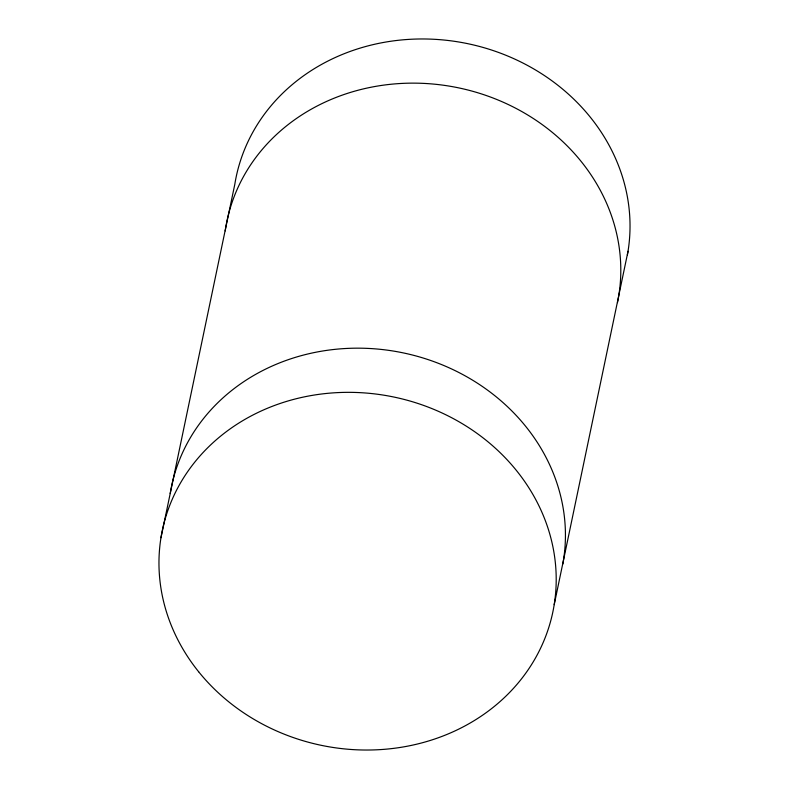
<?xml version="1.0" encoding="UTF-8"?>
<svg xmlns="http://www.w3.org/2000/svg" width="789" height="789" viewBox="0 0 789 789"><rect width="100%" height="100%" fill="white"/><g stroke="black" fill="none" stroke-linecap="round" stroke-linejoin="round"><path stroke-width="1.18" d="M160.976 537.723L234.797 184.35A199.479 177.89 11.8 0 1 461.595 42.478A199.479 177.89 11.8 0 1 627.403 254.867M554.203 604.65L628.024 251.277M170.207 493.549A199.479 177.89 11.8 0 1 396.995 351.677A199.479 177.89 11.8 0 1 562.813 564.066M225.2 230.921A199.479 177.89 11.8 0 1 453.044 86.77A199.479 177.89 11.8 0 1 617.471 302.631M198.641 671.755A199.479 177.89 11.8 0 0 540.209 648.982A199.479 177.89 11.8 0 0 333.915 392.823A199.479 177.89 11.8 0 0 198.641 671.755"/></g></svg>
